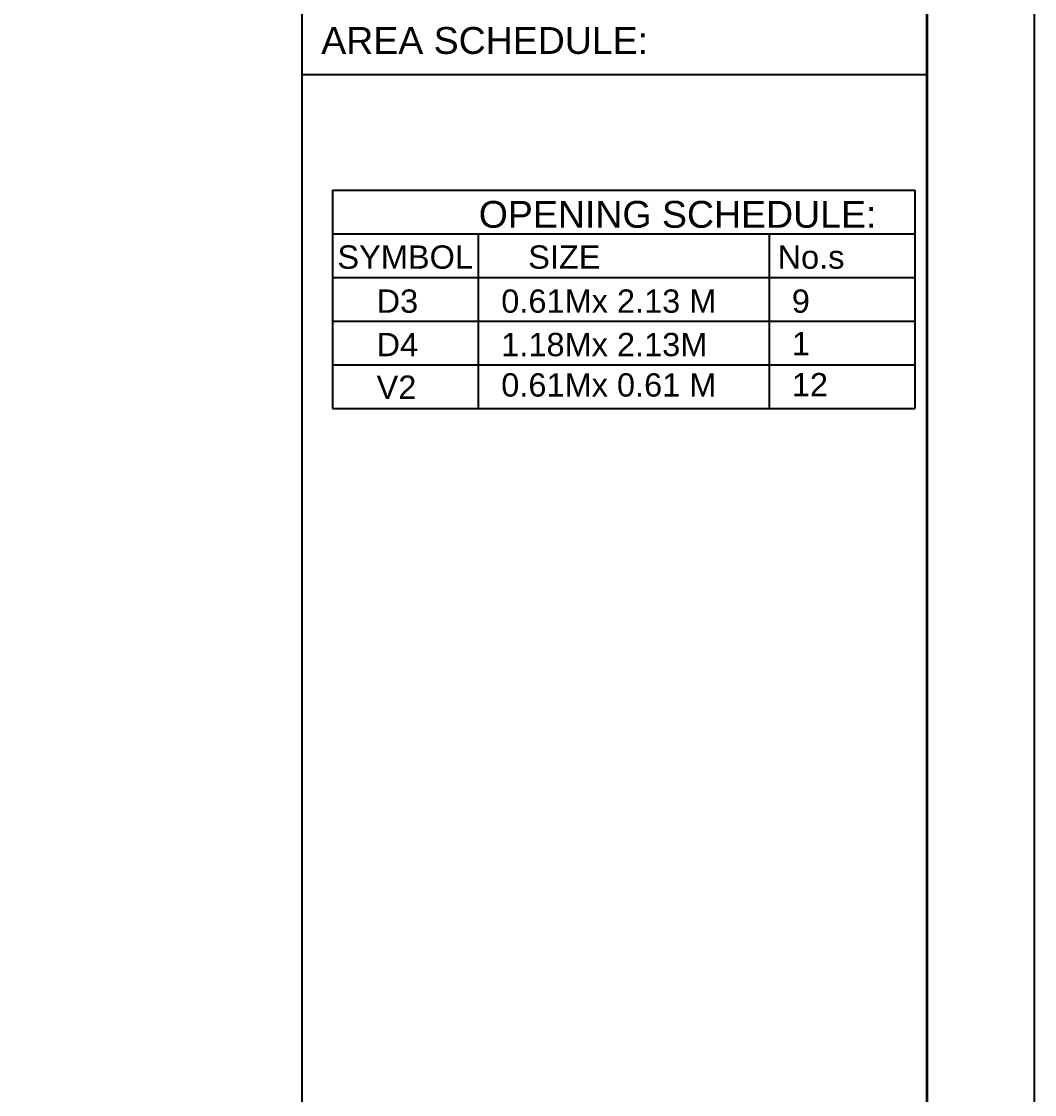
# Model space of a CAD drawing. Header units: metres. Extents: x 428 to 3974, y -4076 to 3914.
# Drawn here: x 986.01 to 992.98, y -378.53 to -371.16 of the extents above; entities that cross this region are included whole.
import ezdxf

# ---------------------------------------------------------------- set-up
doc = ezdxf.new("R2010")
doc.units = ezdxf.units.M
doc.header["$MEASUREMENT"] = 0
doc.layers.add('Frame', color=7, linetype='Continuous')
doc.styles.add('ARIAL', font='arial.ttf')

msp = doc.modelspace()

# ---------------------------------------------------------------- linework, layer by layer
for p, q in [((987.9434, -391.0222), (987.9434, -364.5278)), ((987.9434, -371.525), (992.237, -371.525))]:
    msp.add_line(p, q)
at = {"layer": 'Defpoints', "color": 3}
msp.add_lwpolyline([(992.9754, -393.5156), (992.9754, -363.8156), (950.9754, -363.8156), (950.9754, -393.5156)], close=True, dxfattribs=at)
at = {"layer": 'Frame', "color": 6, "linetype": 'Continuous', "lineweight": 35}
msp.add_line((992.237, -392.8278), (992.237, -364.5278), dxfattribs=at)
at = {"layer": 'Frame', "color": 7, "linetype": 'Continuous'}
for p, q in [((988.1522, -372.32), (992.1522, -372.32)), ((988.1522, -372.32), (988.1522, -373.82)), ((992.1522, -372.32), (992.1522, -373.82)), ((988.1522, -372.62), (992.1522, -372.62)), ((989.1522, -372.62), (989.1522, -373.82)), ((991.1522, -372.62), (991.1522, -373.82)), ((988.1522, -372.92), (992.1522, -372.92)), ((988.1522, -373.22), (992.1522, -373.22)), ((988.1522, -373.52), (992.1522, -373.52)), ((988.1522, -373.82), (992.1522, -373.82))]:
    msp.add_line(p, q, dxfattribs=at)

# ---------------------------------------------------------------- texts
at = {"layer": 'Frame', "color": 7, "linetype": 'Continuous', "style": 'ARIAL'}
for s, height, p in [('AREA SCHEDULE:', 0.184294, (988.0744, -371.3834)), ('OPENING SCHEDULE:', 0.184294, (989.1568, -372.5777)), ('SYMBOL', 0.16, (988.1856, -372.859)), ('SIZE', 0.16, (989.4965, -372.859)), ('No.s', 0.16, (991.2098, -372.859)), ('D3', 0.16, (988.4547, -373.1614)), ('0.61Mx 2.13 M', 0.16, (989.3113, -373.1614)), ('9', 0.16, (991.3076, -373.1614)), ('D4', 0.16, (988.4547, -373.46)), ('1.18Mx 2.13M', 0.16, (989.3113, -373.4599)), ('1', 0.16, (991.3076, -373.4531)), ('V2', 0.16, (988.4547, -373.7529)), ('0.61Mx 0.61 M', 0.16, (989.3113, -373.7373)), ('12', 0.16, (991.3076, -373.7352))]:
    msp.add_text(s, height=height, dxfattribs=at).set_placement(p)

doc.saveas('drawing.dxf')
